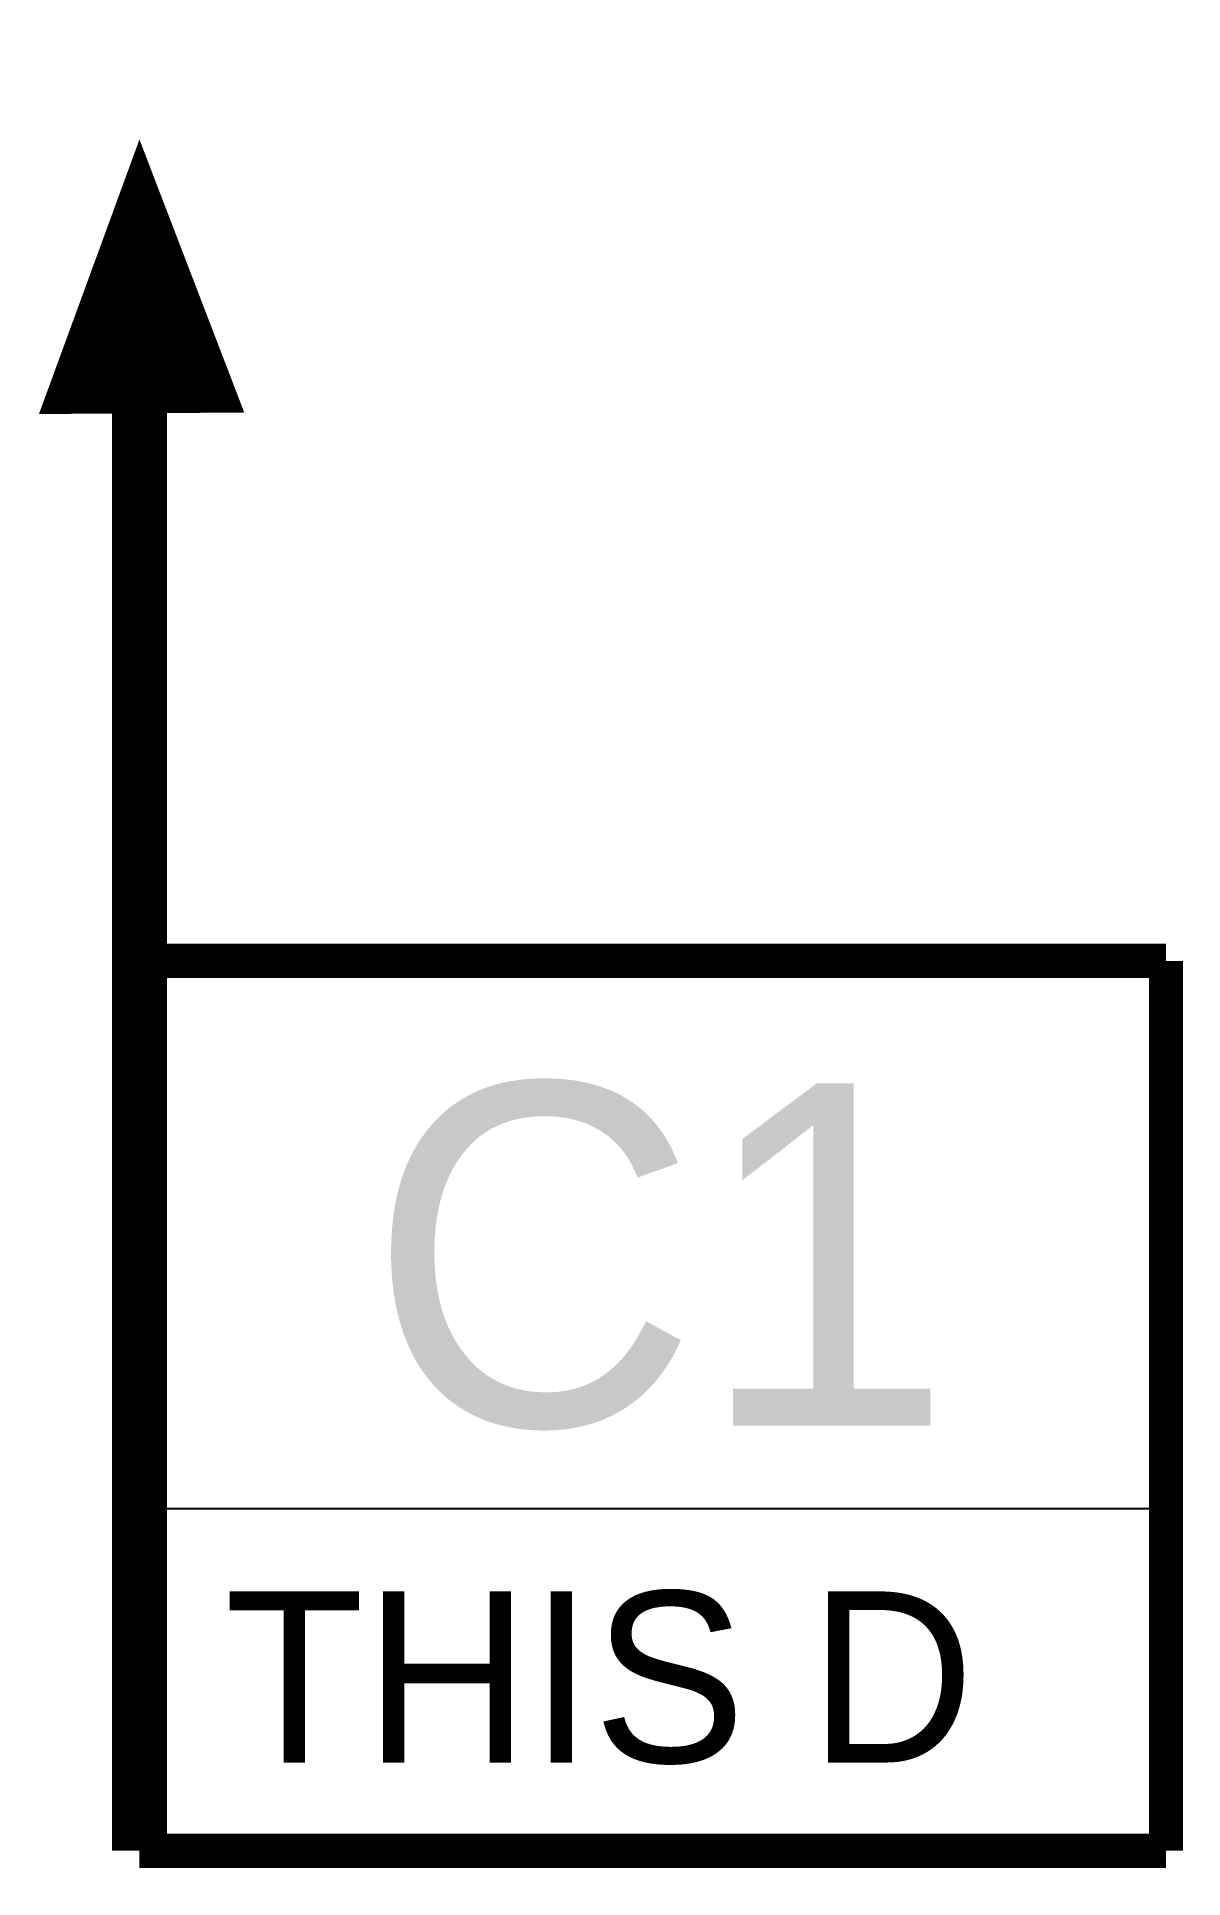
# Model space of a CAD drawing. Extents: x 282649.9 to 282666.6, y 80789.3 to 80816.2.
import ezdxf
from ezdxf.enums import TextEntityAlignment as Align

# ---------------------------------------------------------------- set-up
doc = ezdxf.new("R2010")
doc.units = 0
doc.header["$LTSCALE"] = 5000
doc.layers.get('0').update_dxf_attribs({"linetype": 'CONTINUOUS'})
doc.styles.get("Standard").update_dxf_attribs({"font": 'txt', "height": 0.2})

msp = doc.modelspace()

# ---------------------------------------------------------------- linework, layer by layer
at = {"color": 0}
msp.add_line((282651.379, 80794.672), (282666.379, 80794.672), dxfattribs=at)
msp.add_lwpolyline([(282651.41, 80810.672, 3, 0, 0), (282651.379, 80814.672, 0, 0, 0)], format="xyseb", dxfattribs=at)
for points, const_width in [([(282651.379, 80789.672), (282651.379, 80813.196)], 0.8), ([(282651.379, 80802.672), (282666.379, 80802.672)], 0.5), ([(282666.379, 80789.672), (282666.379, 80802.672)], 0.5), ([(282651.379, 80789.672), (282666.379, 80789.672)], 0.5)]:
    msp.add_lwpolyline(points, dxfattribs=dict(at, const_width=const_width))

# ---------------------------------------------------------------- texts
msp.add_text('C1', height=5, dxfattribs=at).set_placement((282658.989, 80798.382), align=Align.MIDDLE_CENTER)
msp.add_text('THIS D', height=2.5, dxfattribs=at).set_placement((282652.622, 80790.961))

doc.saveas('drawing.dxf')
